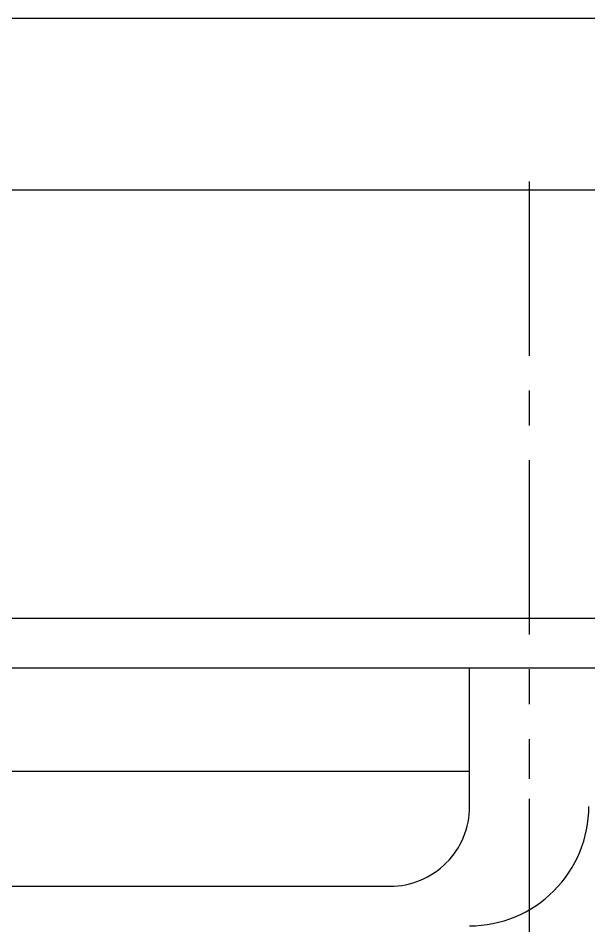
# Model space of a CAD drawing. Header units: millimetres. Extents: x 5066 to 5486, y -1867 to -1273.
# Drawn here: x 5168.94 to 5197.61, y -1750.49 to -1704.91 of the extents above; entities that cross this region are included whole.
import ezdxf

# ---------------------------------------------------------------- set-up
doc = ezdxf.new("R2010")
doc.units = ezdxf.units.MM
doc.header["$LTSCALE"] = 7
doc.header["$MEASUREMENT"] = 0
doc.linetypes.add('CENTER', pattern=[2, 1.25, -0.25, 0.25, -0.25])
for name, color, linetype in [('CL', 1, 'CENTER'), ('D', 2, 'CONTINUOUS'), ('DWG', 7, 'CONTINUOUS')]:
    doc.layers.add(name, color=color, linetype=linetype)

msp = doc.modelspace()

# ---------------------------------------------------------------- linework, layer by layer
at = {"layer": 'CL', "linetype": 'CENTER'}
msp.add_line((5194.619, -1713.108), (5194.619, -1743.108), dxfattribs=at)
at = {"layer": 'D'}
msp.add_line((5194.619, -1744.108), (5194.619, -1762.189), dxfattribs=at)
at = {"layer": 'DWG'}
for p, q in [((5149.007, -1704.908), (5240.23, -1704.908)), ((5218.035, -1713.542), (5147.619, -1713.542)), ((5149.919, -1735.042), (5239.319, -1735.042)), ((5146.617, -1737.542), (5236.819, -1737.542)), ((5191.624, -1744.502), (5191.624, -1737.542)), ((5191.624, -1742.742), (5157.614, -1742.742)), ((5161.613, -1748.502), (5187.625, -1748.502))]:
    msp.add_line(p, q, dxfattribs=at)
for centre, radius, start, end in [((5187.625, -1744.503), 3.999, 269.9979, 0.0012), ((5191.615, -1744.492), 5.999, 269.9993, 0.0016)]:
    msp.add_arc(centre, radius, start, end, dxfattribs=at)

doc.saveas('drawing.dxf')
